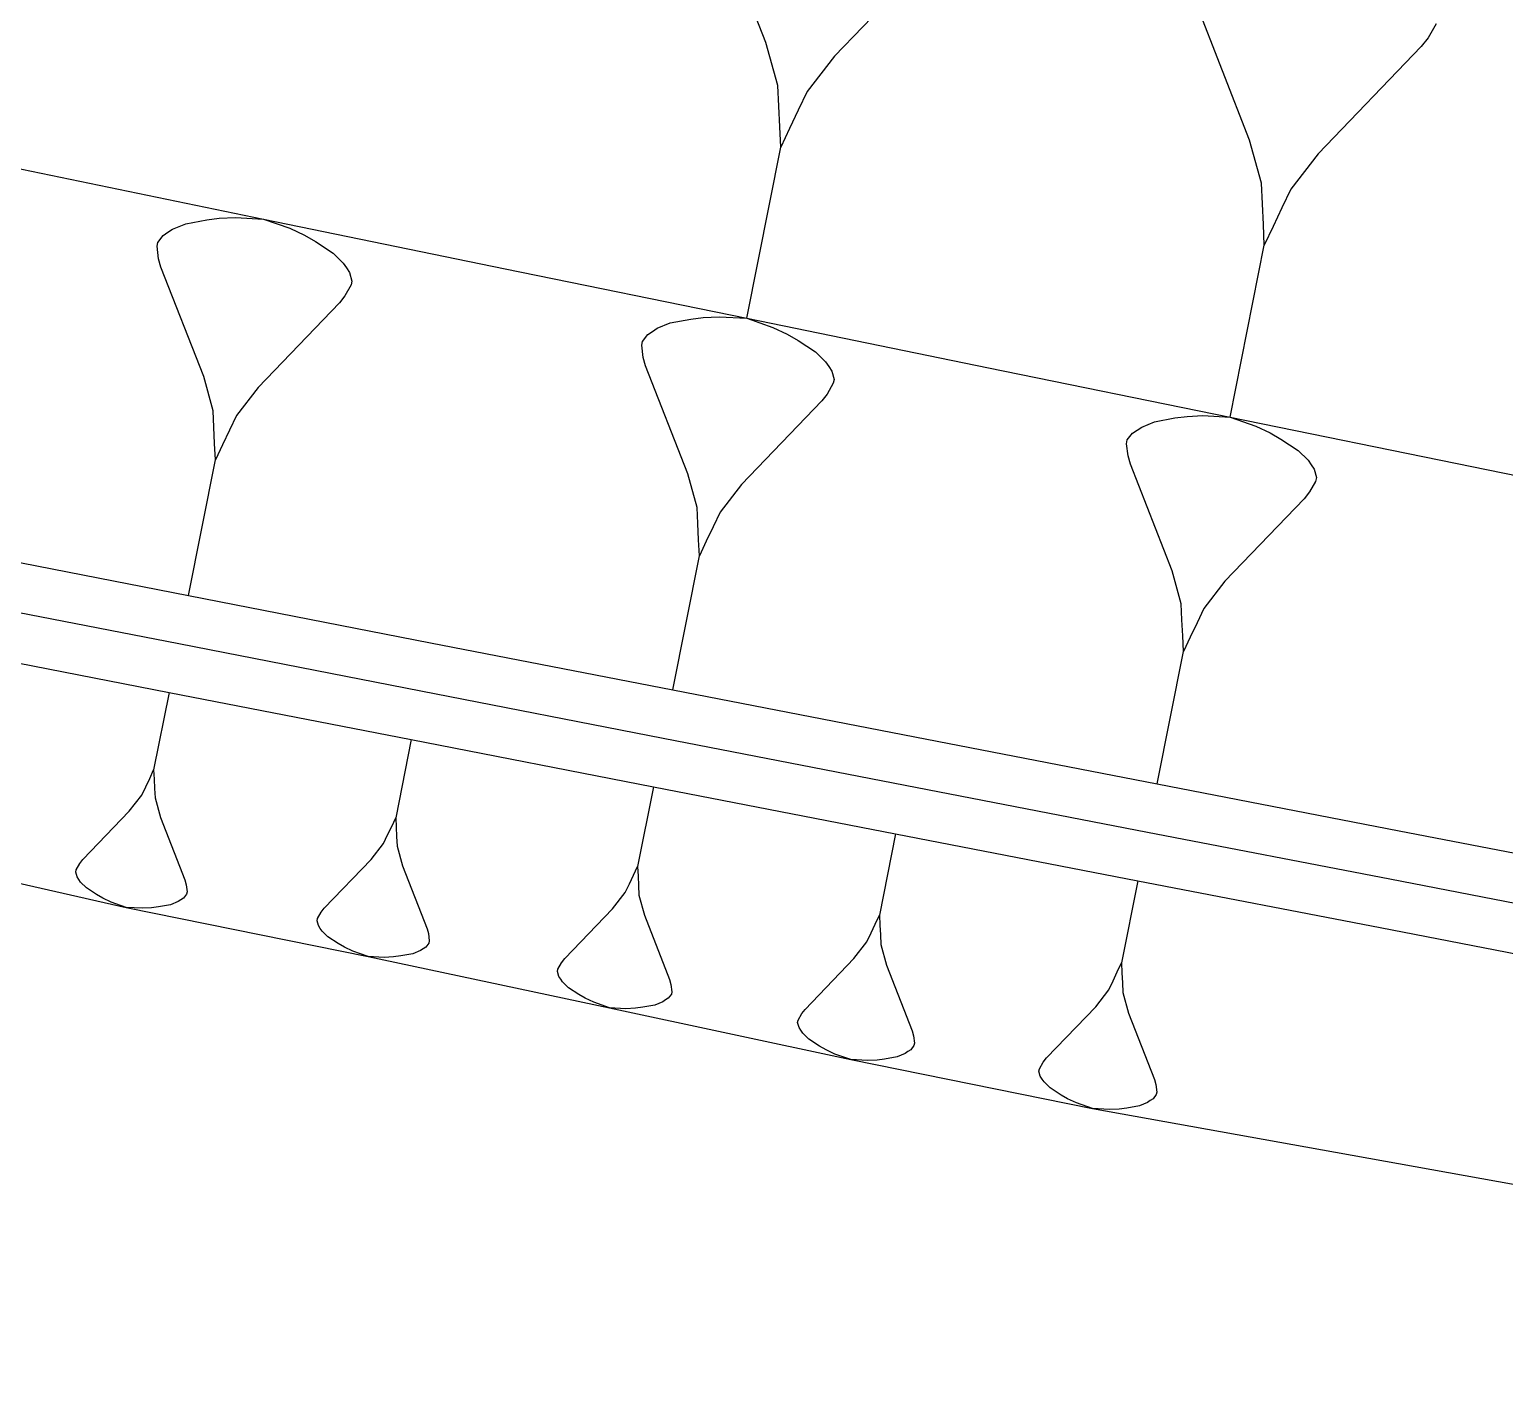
# Model space of a CAD drawing. Extents: x 389565 to 391267, y 804651 to 804848.
# Drawn here: x 389646.49 to 389676.39, y 804771.38 to 804799 of the extents above; entities that cross this region are included whole.
import ezdxf

# ---------------------------------------------------------------- set-up
doc = ezdxf.new("R2010")
doc.units = 0
doc.layers.get('0').update_dxf_attribs({"linetype": 'CONTINUOUS'})

msp = doc.modelspace()

# ---------------------------------------------------------------- linework, layer by layer
at = {"color": 7}
for p, q in [((389661.4213, 804798.7321), (389660.9255, 804800)), ((389664.2923, 804800), (389662.8076, 804798.456)), ((389671.2208, 804796.7581), (389670.1237, 804799.5636)), ((389675.0006, 804799.11), (389674.8416, 804798.8312)), ((389674.8416, 804798.8312), (389674.7024, 804798.6519)), ((389661.6596, 804797.8611), (389661.4213, 804798.7321)), ((389674.7024, 804798.6519), (389672.6143, 804796.4806)), ((389662.8076, 804798.456), (389662.2537, 804797.7428)), ((389661.6798, 804797.4453), (389661.6596, 804797.8611)), ((389662.2537, 804797.7428), (389662.0759, 804797.3664)), ((389661.6999, 804797.0295), (389661.6798, 804797.4453)), ((389662.0759, 804797.3664), (389661.898, 804796.9901)), ((389661.7201, 804796.6137), (389661.6999, 804797.0295)), ((389661.898, 804796.9901), (389661.7201, 804796.6137)), ((389671.4604, 804795.8825), (389671.2208, 804796.7581)), ((389661.03, 804793.1481), (389661.7201, 804796.6137)), ((389672.6143, 804796.4806), (389672.0576, 804795.7636)), ((389671.4806, 804795.4645), (389671.4604, 804795.8825)), ((389672.0576, 804795.7636), (389671.8788, 804795.3853)), ((389671.5009, 804795.0466), (389671.4806, 804795.4645)), ((389671.8788, 804795.3853), (389671.7, 804795.0069)), ((389649.2998, 804794.8894), (389649.3941, 804794.9524)), ((389649.3941, 804794.9524), (389649.6614, 804795.0627)), ((389649.6614, 804795.0627), (389650.086, 804795.1417)), ((389650.086, 804795.1417), (389650.3376, 804795.1734)), ((389650.3376, 804795.1734), (389650.6678, 804795.1894)), ((389650.6678, 804795.1894), (389651.234, 804795.1584)), ((389651.234, 804795.1584), (389651.7689, 804794.9702)), ((389651.7689, 804794.9702), (389652.0678, 804794.8289)), ((389671.5211, 804794.6286), (389671.5009, 804795.0466)), ((389671.7, 804795.0069), (389671.5211, 804794.6286)), ((389649.0799, 804794.6062), (389649.0956, 804794.6848)), ((389649.1116, 804794.3546), (389649.0799, 804794.6062)), ((389649.0956, 804794.6848), (389649.2055, 804794.8265)), ((389649.2055, 804794.8265), (389649.2998, 804794.8894)), ((389652.0678, 804794.8289), (389652.2881, 804794.7032)), ((389652.2881, 804794.7032), (389652.65, 804794.4676)), ((389670.8274, 804791.1448), (389671.5211, 804794.6286)), ((389649.1589, 804794.1816), (389649.1116, 804794.3546)), ((389652.65, 804794.4676), (389652.8546, 804794.2634)), ((389650.0257, 804791.9649), (389649.1589, 804794.1816)), ((389652.8546, 804794.2634), (389652.9176, 804794.1691)), ((389652.9176, 804794.1691), (389652.9806, 804794.0748)), ((389652.9806, 804794.0748), (389653.0279, 804793.9018)), ((389653.0123, 804793.8232), (389652.8866, 804793.6029)), ((389653.0279, 804793.9018), (389653.0123, 804793.8232)), ((389652.7767, 804793.4612), (389651.1268, 804791.7456)), ((389652.8866, 804793.6029), (389652.7767, 804793.4612)), ((389659.4777, 804793.0536), (389659.8968, 804793.1316)), ((389659.8968, 804793.1316), (389660.1452, 804793.1629)), ((389660.1452, 804793.1629), (389660.4711, 804793.1787)), ((389660.4711, 804793.1787), (389661.03, 804793.1481)), ((389661.03, 804793.1481), (389661.558, 804792.9622)), ((389658.9192, 804792.6806), (389659.0277, 804792.8204)), ((389659.0277, 804792.8204), (389659.1208, 804792.8826)), ((389659.1208, 804792.8826), (389659.2139, 804792.9447)), ((389659.2139, 804792.9447), (389659.4777, 804793.0536)), ((389661.558, 804792.9622), (389661.853, 804792.8228)), ((389661.853, 804792.8228), (389662.0705, 804792.6988)), ((389658.9037, 804792.603), (389658.9192, 804792.6806)), ((389658.935, 804792.3546), (389658.9037, 804792.603)), ((389662.0705, 804792.6988), (389662.4277, 804792.4662)), ((389658.9817, 804792.1839), (389658.935, 804792.3546)), ((389662.4277, 804792.4662), (389662.6297, 804792.2646)), ((389662.6297, 804792.2646), (389662.6919, 804792.1715)), ((389650.215, 804791.2731), (389650.0257, 804791.9649)), ((389659.8374, 804789.9958), (389658.9817, 804792.1839)), ((389662.6919, 804792.1715), (389662.754, 804792.0784)), ((389662.754, 804792.0784), (389662.8008, 804791.9077)), ((389651.1268, 804791.7456), (389650.6869, 804791.1791)), ((389662.7853, 804791.8301), (389662.6613, 804791.6126)), ((389662.8008, 804791.9077), (389662.7853, 804791.8301)), ((389662.5527, 804791.4728), (389660.9242, 804789.7794)), ((389662.6613, 804791.6126), (389662.5527, 804791.4728)), ((389650.231, 804790.9428), (389650.215, 804791.2731)), ((389650.6869, 804791.1791), (389650.5456, 804790.8802)), ((389669.0351, 804790.9441), (389669.2955, 804791.0516)), ((389669.2955, 804791.0516), (389669.7091, 804791.1285)), ((389669.7091, 804791.1285), (389669.9542, 804791.1594)), ((389669.9542, 804791.1594), (389670.2759, 804791.175)), ((389670.2759, 804791.175), (389670.8274, 804791.1448)), ((389670.8274, 804791.1448), (389671.3485, 804790.9614)), ((389650.247, 804790.6126), (389650.231, 804790.9428)), ((389650.5456, 804790.8802), (389650.4043, 804790.5812)), ((389668.7442, 804790.6834), (389668.8514, 804790.8214)), ((389668.8514, 804790.8214), (389668.9432, 804790.8828)), ((389668.9432, 804790.8828), (389669.0351, 804790.9441)), ((389671.3485, 804790.9614), (389671.6397, 804790.8237)), ((389671.6397, 804790.8237), (389671.8543, 804790.7014)), ((389650.2631, 804790.2823), (389650.247, 804790.6126)), ((389650.4043, 804790.5812), (389650.2631, 804790.2823)), ((389668.729, 804790.6068), (389668.7442, 804790.6834)), ((389668.7598, 804790.3617), (389668.729, 804790.6068)), ((389671.8543, 804790.7014), (389672.2068, 804790.4719)), ((389672.2068, 804790.4719), (389672.4062, 804790.2729)), ((389649.7149, 804787.5297), (389650.2631, 804790.2823)), ((389668.8059, 804790.1932), (389668.7598, 804790.3617)), ((389669.6504, 804788.0337), (389668.8059, 804790.1932)), ((389672.4062, 804790.2729), (389672.4675, 804790.181)), ((389672.4675, 804790.181), (389672.5289, 804790.0891)), ((389660.0242, 804789.3129), (389659.8374, 804789.9958)), ((389672.5597, 804789.844), (389672.4374, 804789.6294)), ((389672.5289, 804790.0891), (389672.575, 804789.9206)), ((389672.575, 804789.9206), (389672.5597, 804789.844)), ((389660.9242, 804789.7794), (389660.49, 804789.2201)), ((389672.4374, 804789.6294), (389672.3302, 804789.4914)), ((389660.04, 804788.9869), (389660.0242, 804789.3129)), ((389672.3302, 804789.4914), (389670.723, 804787.8202)), ((389660.0558, 804788.6609), (389660.04, 804788.9869)), ((389660.3505, 804788.9251), (389660.2111, 804788.63)), ((389660.49, 804789.2201), (389660.3505, 804788.9251)), ((389660.0716, 804788.3349), (389660.0558, 804788.6609)), ((389660.2111, 804788.63), (389660.0716, 804788.3349)), ((389659.5306, 804785.6179), (389660.0716, 804788.3349)), ((389669.8348, 804787.3598), (389669.6504, 804788.0337)), ((389670.723, 804787.8202), (389670.2945, 804787.2683)), ((389669.8504, 804787.0381), (389669.8348, 804787.3598)), ((389670.2945, 804787.2683), (389670.1569, 804786.9771)), ((389669.866, 804786.7164), (389669.8504, 804787.0381)), ((389670.1569, 804786.9771), (389670.0192, 804786.6859)), ((389669.8816, 804786.3946), (389669.866, 804786.7164)), ((389670.0192, 804786.6859), (389669.8816, 804786.3946)), ((389669.3476, 804783.7131), (389669.8816, 804786.3946)), ((389649.3244, 804785.5682), (389649.0113, 804783.9961)), ((389654.232, 804784.6114), (389653.9163, 804783.0262)), ((389648.9306, 804783.8253), (389649.0113, 804783.9961)), ((389649.0113, 804783.9961), (389649.0205, 804783.8074)), ((389648.7692, 804783.4839), (389648.8499, 804783.6546)), ((389648.8499, 804783.6546), (389648.9306, 804783.8253)), ((389649.0205, 804783.8074), (389649.0296, 804783.6188)), ((389649.0296, 804783.6188), (389649.0387, 804783.4302)), ((389659.14, 804783.6564), (389658.8183, 804782.0406)), ((389648.518, 804783.1603), (389648.7692, 804783.4839)), ((389649.0387, 804783.4302), (389649.1469, 804783.0351)), ((389647.5757, 804782.1805), (389648.518, 804783.1603)), ((389649.1469, 804783.0351), (389649.6419, 804781.769)), ((389653.835, 804782.854), (389653.9163, 804783.0262)), ((389653.9163, 804783.0262), (389653.9256, 804782.836)), ((389653.6722, 804782.5097), (389653.7536, 804782.6819)), ((389653.7536, 804782.6819), (389653.835, 804782.854)), ((389653.9256, 804782.836), (389653.9348, 804782.6458)), ((389664.0483, 804782.7031), (389663.7197, 804781.0527)), ((389653.4189, 804782.1835), (389653.6722, 804782.5097)), ((389653.9348, 804782.6458), (389653.944, 804782.4556)), ((389653.944, 804782.4556), (389654.053, 804782.0572)), ((389647.4412, 804781.9738), (389647.5129, 804782.0996)), ((389647.5129, 804782.0996), (389647.5757, 804782.1805)), ((389652.4688, 804781.1954), (389653.4189, 804782.1835)), ((389654.053, 804782.0572), (389654.5522, 804780.7806)), ((389647.4322, 804781.9289), (389647.4412, 804781.9738)), ((389647.4593, 804781.8301), (389647.4322, 804781.9289)), ((389647.4952, 804781.7762), (389647.4593, 804781.8301)), ((389647.5312, 804781.7224), (389647.4952, 804781.7762)), ((389649.6419, 804781.769), (389649.669, 804781.6703)), ((389658.6524, 804781.6896), (389658.7353, 804781.8651)), ((389658.7353, 804781.8651), (389658.8183, 804782.0406)), ((389658.8183, 804782.0406), (389658.8276, 804781.8467)), ((389658.8276, 804781.8467), (389658.837, 804781.6528)), ((389668.957, 804781.7516), (389668.6254, 804780.0861)), ((389647.6481, 804781.6057), (389647.5312, 804781.7224)), ((389647.8548, 804781.4711), (389647.6481, 804781.6057)), ((389647.9806, 804781.3994), (389647.8548, 804781.4711)), ((389649.6781, 804781.4817), (389649.6153, 804781.4008)), ((389649.669, 804781.6703), (389649.687, 804781.5266)), ((389649.687, 804781.5266), (389649.6781, 804781.4817)), ((389658.3112, 804781.1816), (389658.5694, 804781.5141)), ((389658.5694, 804781.5141), (389658.6524, 804781.6896)), ((389658.837, 804781.6528), (389658.8464, 804781.459)), ((389658.8464, 804781.459), (389658.9576, 804781.0529)), ((389648.1513, 804781.3187), (389647.9806, 804781.3994)), ((389648.4568, 804781.2112), (389648.1513, 804781.3187)), ((389648.7801, 804781.1935), (389648.4568, 804781.2112)), ((389648.9688, 804781.2026), (389648.7801, 804781.1935)), ((389649.1125, 804781.2207), (389648.9688, 804781.2026)), ((389649.3549, 804781.2658), (389649.1125, 804781.2207)), ((389649.5076, 804781.3288), (389649.3549, 804781.2658)), ((389649.5614, 804781.3648), (389649.5076, 804781.3288)), ((389649.6153, 804781.4008), (389649.5614, 804781.3648)), ((389652.4055, 804781.1139), (389652.4688, 804781.1954)), ((389657.3428, 804780.1745), (389658.3112, 804781.1816)), ((389652.3241, 804780.9417), (389652.3331, 804780.987)), ((389652.3514, 804780.8421), (389652.3241, 804780.9417)), ((389652.3331, 804780.987), (389652.4055, 804781.1139)), ((389658.9576, 804781.0529), (389659.4664, 804779.7517)), ((389663.5503, 804780.6942), (389663.635, 804780.8734)), ((389663.635, 804780.8734), (389663.7197, 804781.0527)), ((389663.7197, 804781.0527), (389663.7293, 804780.8546)), ((389663.7293, 804780.8546), (389663.7389, 804780.6566)), ((389652.3876, 804780.7878), (389652.3514, 804780.8421)), ((389652.4239, 804780.7335), (389652.3876, 804780.7878)), ((389652.5417, 804780.6159), (389652.4239, 804780.7335)), ((389652.7502, 804780.4802), (389652.5417, 804780.6159)), ((389654.5522, 804780.7806), (389654.5795, 804780.681)), ((389654.5795, 804780.681), (389654.5977, 804780.5361)), ((389663.4656, 804780.515), (389663.5503, 804780.6942)), ((389663.7389, 804780.6566), (389663.7485, 804780.4586)), ((389652.877, 804780.4078), (389652.7502, 804780.4802)), ((389653.0492, 804780.3265), (389652.877, 804780.4078)), ((389653.3572, 804780.2181), (389653.0492, 804780.3265)), ((389654.2628, 804780.2732), (389654.0183, 804780.2277)), ((389654.4167, 804780.3367), (389654.2628, 804780.2732)), ((389654.4711, 804780.373), (389654.4167, 804780.3367)), ((389654.5254, 804780.4092), (389654.4711, 804780.373)), ((389654.5887, 804780.4908), (389654.5254, 804780.4092)), ((389654.5977, 804780.5361), (389654.5887, 804780.4908)), ((389663.2018, 804780.1753), (389663.4656, 804780.515)), ((389663.7485, 804780.4586), (389663.862, 804780.0438)), ((389653.6833, 804780.2002), (389653.3572, 804780.2181)), ((389653.8734, 804780.2094), (389653.6833, 804780.2002)), ((389654.0183, 804780.2277), (389653.8734, 804780.2094)), ((389657.1953, 804779.9159), (389657.2045, 804779.9621)), ((389657.2045, 804779.9621), (389657.2782, 804780.0914)), ((389657.2782, 804780.0914), (389657.3428, 804780.1745)), ((389662.2126, 804779.1466), (389663.2018, 804780.1753)), ((389663.862, 804780.0438), (389664.3817, 804778.7147)), ((389668.5399, 804779.9053), (389668.6254, 804780.0861)), ((389668.6254, 804780.0861), (389668.6351, 804779.8863)), ((389657.2231, 804779.8144), (389657.1953, 804779.9159)), ((389657.26, 804779.759), (389657.2231, 804779.8144)), ((389657.297, 804779.7037), (389657.26, 804779.759)), ((389657.4171, 804779.5838), (389657.297, 804779.7037)), ((389659.4664, 804779.7517), (389659.4942, 804779.6501)), ((389668.3689, 804779.5435), (389668.4544, 804779.7244)), ((389668.4544, 804779.7244), (389668.5399, 804779.9053)), ((389668.6351, 804779.8863), (389668.6448, 804779.6865)), ((389668.6448, 804779.6865), (389668.6545, 804779.4867)), ((389657.6296, 804779.4455), (389657.4171, 804779.5838)), ((389657.7589, 804779.3717), (389657.6296, 804779.4455)), ((389657.9343, 804779.2888), (389657.7589, 804779.3717)), ((389659.439, 804779.3731), (389659.3837, 804779.3362)), ((389659.5036, 804779.4563), (389659.439, 804779.3731)), ((389659.4942, 804779.6501), (389659.5128, 804779.5024)), ((389659.5128, 804779.5024), (389659.5036, 804779.4563)), ((389668.1028, 804779.2008), (389668.3689, 804779.5435)), ((389668.6545, 804779.4867), (389668.769, 804779.0681)), ((389658.2483, 804779.1783), (389657.9343, 804779.2888)), ((389658.5807, 804779.1601), (389658.2483, 804779.1783)), ((389658.7745, 804779.1695), (389658.5807, 804779.1601)), ((389658.9222, 804779.1881), (389658.7745, 804779.1695)), ((389659.1714, 804779.2344), (389658.9222, 804779.1881)), ((389659.3283, 804779.2992), (389659.1714, 804779.2344)), ((389659.3837, 804779.3362), (389659.3283, 804779.2992)), ((389662.0713, 804778.9296), (389662.1466, 804779.0617)), ((389662.1466, 804779.0617), (389662.2126, 804779.1466)), ((389667.1046, 804778.1627), (389668.1028, 804779.2008)), ((389668.769, 804779.0681), (389669.2935, 804777.7269)), ((389662.0619, 804778.8825), (389662.0713, 804778.9296)), ((389662.0903, 804778.7788), (389662.0619, 804778.8825)), ((389662.1281, 804778.7222), (389662.0903, 804778.7788)), ((389662.1658, 804778.6657), (389662.1281, 804778.7222)), ((389662.2885, 804778.5432), (389662.1658, 804778.6657)), ((389662.5055, 804778.4019), (389662.2885, 804778.5432)), ((389664.3817, 804778.7147), (389664.4101, 804778.611)), ((389664.4101, 804778.611), (389664.4291, 804778.4601)), ((389662.6376, 804778.3266), (389662.5055, 804778.4019)), ((389662.8168, 804778.2419), (389662.6376, 804778.3266)), ((389663.1375, 804778.129), (389662.8168, 804778.2419)), ((389664.0804, 804778.1864), (389663.8259, 804778.139)), ((389664.2407, 804778.2525), (389664.0804, 804778.1864)), ((389664.2972, 804778.2903), (389664.2407, 804778.2525)), ((389664.3538, 804778.3281), (389664.2972, 804778.2903)), ((389664.4197, 804778.413), (389664.3538, 804778.3281)), ((389664.4291, 804778.4601), (389664.4197, 804778.413)), ((389667.038, 804778.077), (389667.1046, 804778.1627)), ((389663.477, 804778.1104), (389663.1375, 804778.129)), ((389663.675, 804778.12), (389663.477, 804778.1104)), ((389663.8259, 804778.139), (389663.675, 804778.12)), ((389666.9525, 804777.8962), (389666.962, 804777.9437)), ((389666.9812, 804777.7915), (389666.9525, 804777.8962)), ((389666.962, 804777.9437), (389667.038, 804778.077)), ((389667.0193, 804777.7345), (389666.9812, 804777.7915)), ((389667.0574, 804777.6774), (389667.0193, 804777.7345)), ((389667.1812, 804777.5538), (389667.0574, 804777.6774)), ((389669.2935, 804777.7269), (389669.3221, 804777.6222)), ((389669.3221, 804777.6222), (389669.3413, 804777.47)), ((389667.4002, 804777.4112), (389667.1812, 804777.5538)), ((389667.5334, 804777.3352), (389667.4002, 804777.4112)), ((389667.7143, 804777.2498), (389667.5334, 804777.3352)), ((389669.2082, 804777.2986), (389669.1511, 804777.2605)), ((389669.2653, 804777.3367), (389669.2082, 804777.2986)), ((389669.3318, 804777.4224), (389669.2653, 804777.3367)), ((389669.3413, 804777.47), (389669.3318, 804777.4224)), ((389668.0379, 804777.1358), (389667.7143, 804777.2498)), ((389668.3805, 804777.1171), (389668.0379, 804777.1358)), ((389668.5803, 804777.1268), (389668.3805, 804777.1171)), ((389668.7326, 804777.1459), (389668.5803, 804777.1268)), ((389668.9894, 804777.1937), (389668.7326, 804777.1459)), ((389669.1511, 804777.2605), (389668.9894, 804777.1937))]:
    msp.add_line(p, q, dxfattribs=at)
at = {"color": 7, "linetype": 'CONTINUOUS'}
for points in [[(389627.7883, 804800), (389631.6462, 804799.2003), (389636.5426, 804798.1872), (389641.4394, 804797.1758), (389646.3365, 804796.1663), (389651.234, 804795.1584), (389656.1318, 804794.1524), (389661.03, 804793.1481), (389665.9285, 804792.1456), (389670.8274, 804791.1448), (389675.7267, 804790.1458), (389680.6263, 804789.1486), (389685.5262, 804788.1531), (389690.4265, 804787.1594), (389695.3271, 804786.1675), (389700, 804785.2234)], [(389620.2765, 804793.3074), (389623.8014, 804792.6121), (389625.182, 804792.34), (389630.0879, 804791.3744), (389634.9941, 804790.4106), (389639.9007, 804789.4485), (389644.8076, 804788.4882), (389649.7149, 804787.5297), (389654.6226, 804786.5729), (389659.5306, 804785.6179), (389664.4389, 804784.6646), (389669.3476, 804783.7131), (389674.2567, 804782.7634), (389679.1661, 804781.8154), (389684.0758, 804780.8692), (389688.9859, 804779.9248), (389693.8964, 804778.9822), (389698.8072, 804778.0413), (389700, 804777.8132)], [(389700, 804776.7951), (389698.6119, 804777.0605), (389693.7011, 804778.0014), (389688.7906, 804778.9441), (389683.8805, 804779.8885), (389678.9708, 804780.8347), (389674.0614, 804781.7826), (389669.1523, 804782.7324), (389664.2436, 804783.6839), (389659.3353, 804784.6371), (389654.4273, 804785.5921), (389649.5196, 804786.5489), (389644.6124, 804787.5075), (389639.7054, 804788.4678), (389634.7988, 804789.4299), (389629.8926, 804790.3937), (389624.9867, 804791.3593), (389623.6061, 804791.6314), (389620.0812, 804792.3267)], [(389619.0866, 804787.3322), (389622.5599, 804786.3776), (389623.9203, 804786.0039), (389628.8412, 804785.1134), (389633.7751, 804784.2889), (389638.6723, 804783.2794), (389643.5785, 804782.3155), (389648.4568, 804781.2112), (389653.3572, 804780.2181), (389658.2483, 804779.1783), (389663.1375, 804778.129), (389668.0379, 804777.1358), (389672.9607, 804776.2552), (389677.8828, 804775.371), (389682.8001, 804774.4623), (389687.7298, 804773.6163), (389692.6609, 804772.7773), (389697.5675, 804771.8153), (389700, 804771.3842)]]:
    msp.add_lwpolyline(points, dxfattribs=at)
at = {"color": 1, "linetype": 'CONTINUOUS'}
msp.add_lwpolyline([(389619.8859, 804791.3459), (389623.4108, 804790.6506), (389624.7914, 804790.3786), (389629.6973, 804789.4129), (389634.6035, 804788.4491), (389639.5101, 804787.487), (389644.4171, 804786.5267), (389649.3244, 804785.5682), (389654.232, 804784.6114), (389659.14, 804783.6564), (389664.0483, 804782.7031), (389668.957, 804781.7516), (389673.8661, 804780.8019), (389678.7755, 804779.8539), (389683.6852, 804778.9078), (389688.5954, 804777.9633), (389693.5058, 804777.0207), (389698.4166, 804776.0798), (389700, 804775.777)], dxfattribs=at)

doc.saveas('drawing.dxf')
